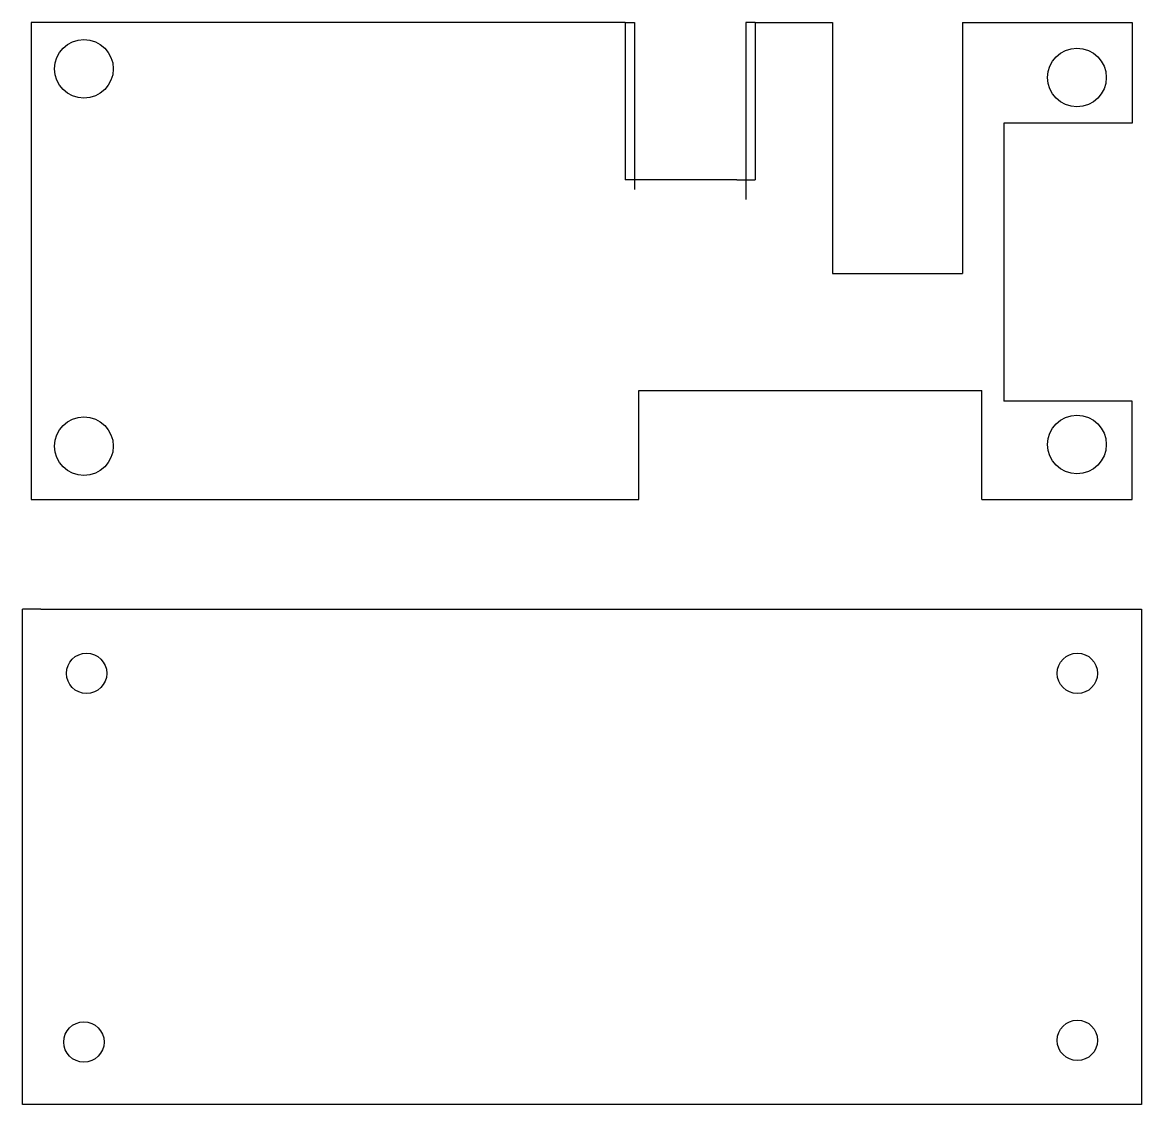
# Model space of a CAD drawing. Header units: millimetres. Extents: x -0.5 to 60.5, y -33 to 26.
import ezdxf

# ---------------------------------------------------------------- set-up
doc = ezdxf.new("R2010")
doc.units = ezdxf.units.MM

msp = doc.modelspace()

# ---------------------------------------------------------------- linework, layer by layer
for p, q in [((0, 26), (0, 0)), ((32.376, 26), (0, 26)), ((32.376, 26), (32.376, 17.415)), ((32.376, 26), (32.876, 26)), ((32.876, 26), (32.876, 16.897)), ((39.456, 26), (38.956, 26)), ((38.956, 26), (38.956, 16.341)), ((39.456, 26), (39.456, 17.415)), ((39.456, 26), (43.679, 26)), ((43.679, 26), (43.679, 26)), ((43.679, 26), (43.679, 12.31)), ((50.759, 26), (60, 26)), ((50.759, 26), (50.759, 26)), ((50.759, 26), (50.759, 12.31)), ((60, 26), (60, 20.501)), ((60, 20.501), (53.016, 20.501)), ((53.016, 20.501), (53.016, 5.357)), ((33.376, 17.415), (32.376, 17.415)), ((38.456, 17.415), (33.376, 17.415)), ((38.456, 17.415), (39.456, 17.415)), ((43.679, 12.31), (50.759, 12.31)), ((33.124, 0), (33.124, 5.94)), ((33.124, 5.94), (51.81, 5.94)), ((51.81, 0), (51.81, 5.94)), ((60, 5.357), (53.016, 5.357)), ((60, 0), (60, 5.357)), ((0, 0), (33.124, 0)), ((51.81, 0), (60, 0)), ((-0.477, -32.971), (-0.477, -5.971)), ((0.523, -5.971), (-0.477, -5.971)), ((0.523, -5.971), (60.523, -5.971)), ((60.523, -5.971), (60.523, -32.971)), ((0.523, -32.971), (-0.477, -32.971)), ((60.523, -32.971), (0.523, -32.971))]:
    msp.add_line(p, q)
for centre, radius in [((2.877, 23.471), 1.6), ((57, 23), 1.6), ((2.877, 2.91), 1.6), ((57, 3), 1.6), ((3.023, -9.471), 1.1), ((57.023, -9.471), 1.1), ((2.877, -29.561), 1.1), ((57.023, -29.471), 1.1)]:
    msp.add_circle(centre, radius)

doc.saveas('drawing.dxf')
